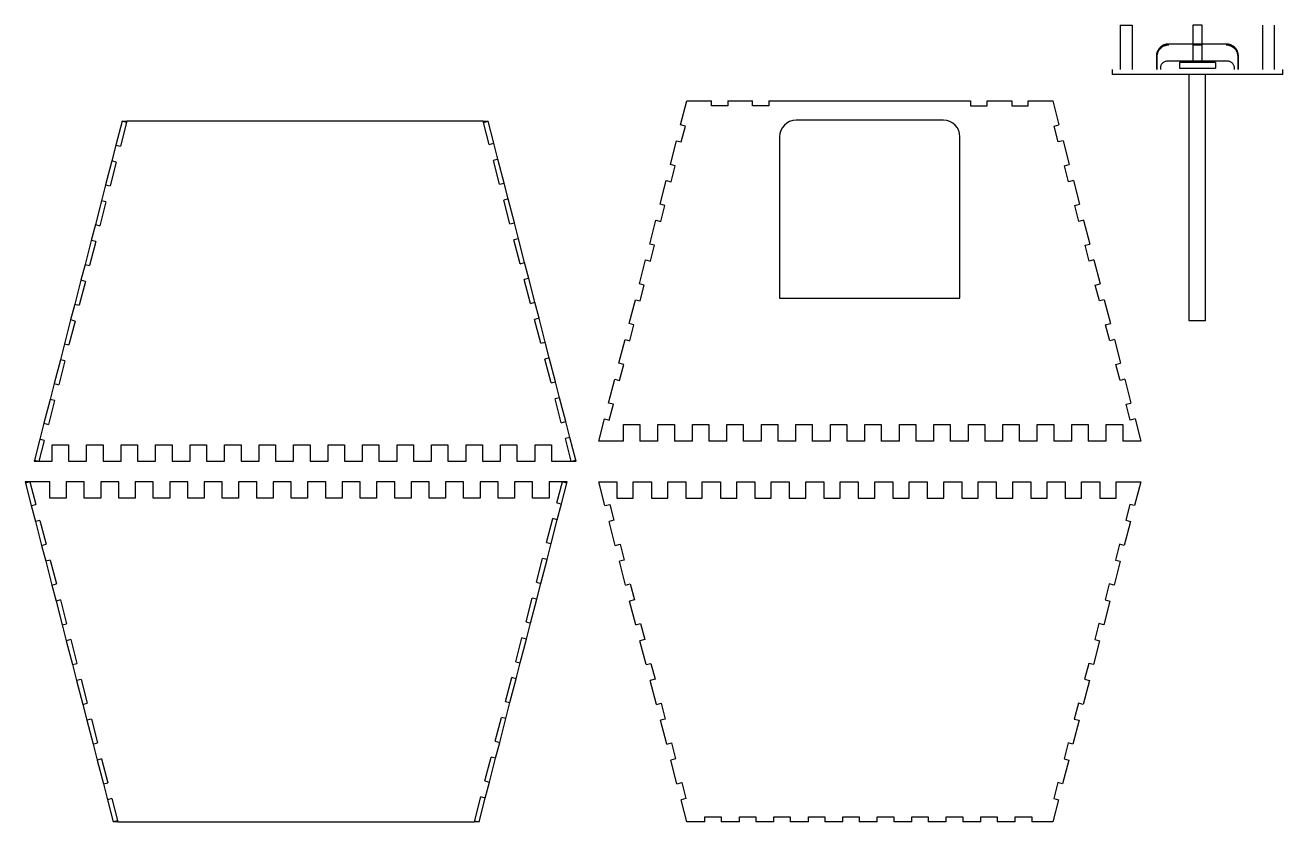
# Model space of a CAD drawing. Header units: millimetres. Extents: x 24 to 830, y -171 to 872.
# Drawn here: x 24 to 789, y 387 to 872 of the extents above; entities that cross this region are included whole.
import ezdxf

# ---------------------------------------------------------------- set-up
doc = ezdxf.new("R2010")
doc.units = ezdxf.units.MM

msp = doc.modelspace()

# ---------------------------------------------------------------- linework, layer by layer
at = {"color": 7, "linetype": 'Continuous', "lineweight": 25}
for p, q in [((690.33, 872.2), (690.33, 845.2)), ((690.33, 872.2), (697.59, 872.2)), ((697.59, 872.2), (697.59, 845.2)), ((740.11, 872.2), (734.54, 872.2)), ((734.54, 872.2), (734.54, 860.7)), ((740.11, 860.7), (740.11, 872.2)), ((777.06, 845.2), (777.06, 872.2)), ((784.32, 845.2), (784.32, 872.2)), ((734.54, 860.7), (719.82, 860.7)), ((740.11, 860.7), (734.54, 860.7)), ((734.54, 860.2), (734.54, 850.2)), ((734.54, 860.2), (740.11, 860.2)), ((754.82, 860.7), (740.11, 860.7)), ((740.11, 850.2), (740.11, 860.2)), ((712.32, 853.2), (712.32, 845.2)), ((712.82, 845.2), (712.82, 853.2)), ((734.54, 850.2), (718.82, 850.2)), ((740.11, 850.2), (734.54, 850.2)), ((755.82, 850.2), (740.11, 850.2)), ((761.82, 853.2), (761.82, 845.2)), ((762.32, 845.2), (762.32, 853.2)), ((685.32, 845.2), (685.32, 842.2)), ((712.82, 845.7), (712.32, 845.7)), ((714.82, 846.2), (714.82, 845.2)), ((748.32, 849.45), (726.32, 849.45)), ((726.32, 849.45), (726.32, 845.95)), ((726.32, 845.95), (748.32, 845.95)), ((748.32, 849.45), (748.32, 845.95)), ((759.82, 845.2), (759.82, 846.2)), ((762.32, 845.7), (761.82, 845.7)), ((789.32, 842.2), (789.32, 845.2)), ((789.32, 842.2), (685.32, 842.2)), ((732.32, 692.2), (732.32, 842.2)), ((742.32, 692.2), (742.32, 842.2)), ((742.32, 692.2), (732.32, 692.2))]:
    msp.add_line(p, q, dxfattribs=at)
at = {"color": 1, "linetype": 'Continuous', "lineweight": 25}
for p, q in [((422.65, 811.53), (426.41, 826.06)), ((426.41, 826.06), (441.41, 826.06)), ((441.41, 823.06), (441.41, 826.06)), ((451.41, 823.06), (441.41, 823.06)), ((451.41, 826.06), (451.41, 823.06)), ((451.41, 826.06), (466.41, 826.06)), ((466.41, 823.06), (466.41, 826.06)), ((476.41, 823.06), (466.41, 823.06)), ((476.41, 826.06), (476.41, 823.06)), ((476.41, 826.06), (599.23, 826.06)), ((599.23, 826.06), (599.23, 823.06)), ((599.23, 823.06), (609.23, 823.06)), ((609.23, 823.06), (609.23, 826.06)), ((609.23, 826.06), (624.23, 826.06)), ((624.23, 826.06), (624.23, 823.06)), ((624.23, 823.06), (634.23, 823.06)), ((634.23, 823.06), (634.23, 826.06)), ((634.23, 826.06), (649.23, 826.06)), ((649.23, 826.06), (652.99, 811.53)), ((82.56, 813.7), (78.81, 799.18)), ((85.46, 813.7), (81.52, 798.48)), ((85.28, 813), (82.56, 813.7)), ((82.56, 813.7), (85.46, 813.7)), ((302.49, 813.7), (85.46, 813.7)), ((306.15, 799.56), (302.49, 813.7)), ((302.49, 813.7), (305.38, 813.7)), ((302.67, 813), (305.38, 813.7)), ((308.86, 800.26), (305.38, 813.7)), ((582.72, 814.26), (492.92, 814.26)), ((425.56, 810.78), (422.65, 811.53)), ((423.05, 801.1), (425.56, 810.78)), ((482.92, 804.26), (482.92, 706.06)), ((592.72, 706.06), (592.72, 804.26)), ((650.08, 810.78), (652.99, 811.53)), ((652.59, 801.1), (650.08, 810.78)), ((78.81, 799.18), (76.3, 789.5)), ((78.81, 799.18), (81.52, 798.48)), ((306.15, 799.56), (308.86, 800.26)), ((311.37, 790.58), (308.86, 800.26)), ((416.39, 787.33), (420.15, 801.85)), ((420.15, 801.85), (423.05, 801.1)), ((655.49, 801.85), (652.59, 801.1)), ((655.49, 801.85), (659.25, 787.33)), ((76.3, 789.5), (72.54, 774.98)), ((79.02, 788.79), (75.26, 774.27)), ((79.02, 788.79), (76.3, 789.5)), ((311.37, 790.58), (308.65, 789.88)), ((312.41, 775.36), (308.65, 789.88)), ((315.13, 776.06), (311.37, 790.58)), ((419.29, 786.58), (416.39, 787.33)), ((416.79, 776.9), (419.29, 786.58)), ((656.35, 786.58), (659.25, 787.33)), ((658.85, 776.9), (656.35, 786.58)), ((72.54, 774.98), (70.04, 765.3)), ((72.54, 774.98), (75.26, 774.27)), ((312.41, 775.36), (315.13, 776.06)), ((317.63, 766.38), (315.13, 776.06)), ((410.12, 763.13), (413.88, 777.65)), ((413.88, 777.65), (416.79, 776.9)), ((661.76, 777.65), (658.85, 776.9)), ((661.76, 777.65), (665.52, 763.13)), ((317.63, 766.38), (314.92, 765.68)), ((321.39, 751.86), (317.63, 766.38)), ((70.04, 765.3), (66.28, 750.77)), ((72.75, 764.59), (68.99, 750.07)), ((72.75, 764.59), (70.04, 765.3)), ((318.67, 751.16), (314.92, 765.68)), ((413.03, 762.38), (410.12, 763.13)), ((410.52, 752.7), (413.03, 762.38)), ((662.61, 762.38), (665.52, 763.13)), ((665.12, 752.7), (662.61, 762.38)), ((66.28, 750.77), (63.77, 741.09)), ((66.28, 750.77), (68.99, 750.07)), ((318.67, 751.16), (321.39, 751.86)), ((323.89, 742.18), (321.39, 751.86)), ((403.86, 738.93), (407.62, 753.45)), ((407.62, 753.45), (410.52, 752.7)), ((668.02, 753.45), (665.12, 752.7)), ((668.02, 753.45), (671.78, 738.93)), ((63.77, 741.09), (60.01, 726.57)), ((66.49, 740.39), (62.73, 725.87)), ((66.49, 740.39), (63.77, 741.09)), ((323.89, 742.18), (321.18, 741.48)), ((324.94, 726.95), (321.18, 741.48)), ((327.65, 727.66), (323.89, 742.18)), ((406.76, 738.18), (403.86, 738.93)), ((404.26, 728.49), (406.76, 738.18)), ((668.88, 738.18), (671.78, 738.93)), ((671.38, 728.49), (668.88, 738.18)), ((324.94, 726.95), (327.65, 727.66)), ((330.16, 717.98), (327.65, 727.66)), ((397.6, 714.72), (401.35, 729.25)), ((401.35, 729.25), (404.26, 728.49)), ((674.29, 729.25), (671.38, 728.49)), ((674.29, 729.25), (678.05, 714.72)), ((60.01, 726.57), (57.51, 716.89)), ((60.01, 726.57), (62.73, 725.87)), ((57.51, 716.89), (53.75, 702.37)), ((60.22, 716.19), (56.46, 701.67)), ((60.22, 716.19), (57.51, 716.89)), ((330.16, 717.98), (327.44, 717.27)), ((331.2, 702.75), (327.44, 717.27)), ((333.92, 703.45), (330.16, 717.98)), ((400.5, 713.97), (397.6, 714.72)), ((397.99, 704.29), (400.5, 713.97)), ((675.14, 713.97), (678.05, 714.72)), ((677.65, 704.29), (675.14, 713.97)), ((391.33, 690.52), (395.09, 705.04)), ((395.09, 705.04), (397.99, 704.29)), ((482.92, 706.06), (592.72, 706.06)), ((680.55, 705.04), (677.65, 704.29)), ((680.55, 705.04), (684.31, 690.52)), ((53.75, 702.37), (51.24, 692.69)), ((53.75, 702.37), (56.46, 701.67)), ((331.2, 702.75), (333.92, 703.45)), ((336.42, 693.77), (333.92, 703.45)), ((51.24, 692.69), (47.48, 678.17)), ((53.96, 691.98), (50.2, 677.46)), ((53.96, 691.98), (51.24, 692.69)), ((336.42, 693.77), (333.71, 693.07)), ((337.47, 678.55), (333.71, 693.07)), ((340.18, 679.25), (336.42, 693.77)), ((394.24, 689.77), (391.33, 690.52)), ((391.73, 680.09), (394.24, 689.77)), ((681.4, 689.77), (684.31, 690.52)), ((683.91, 680.09), (681.4, 689.77)), ((47.48, 678.17), (44.98, 668.49)), ((47.48, 678.17), (50.2, 677.46)), ((337.47, 678.55), (340.18, 679.25)), ((342.69, 669.57), (340.18, 679.25)), ((385.07, 666.32), (388.83, 680.84)), ((388.83, 680.84), (391.73, 680.09)), ((686.81, 680.84), (683.91, 680.09)), ((686.81, 680.84), (690.57, 666.32)), ((44.98, 668.49), (41.22, 653.96)), ((47.7, 667.78), (43.94, 653.26)), ((47.7, 667.78), (44.98, 668.49)), ((342.69, 669.57), (339.97, 668.87)), ((343.73, 654.35), (339.97, 668.87)), ((346.45, 655.05), (342.69, 669.57)), ((387.97, 665.57), (385.07, 666.32)), ((687.67, 665.57), (690.57, 666.32)), ((385.47, 655.89), (387.97, 665.57)), ((690.17, 655.89), (687.67, 665.57)), ((41.22, 653.96), (38.72, 644.28)), ((41.22, 653.96), (43.94, 653.26)), ((343.73, 654.35), (346.45, 655.05)), ((348.95, 645.37), (346.45, 655.05)), ((378.8, 642.12), (382.56, 656.64)), ((382.56, 656.64), (385.47, 655.89)), ((693.08, 656.64), (690.17, 655.89)), ((693.08, 656.64), (696.84, 642.12)), ((38.72, 644.28), (34.96, 629.76)), ((41.43, 643.58), (37.67, 629.06)), ((41.43, 643.58), (38.72, 644.28)), ((348.95, 645.37), (346.24, 644.67)), ((349.99, 630.14), (346.24, 644.67)), ((352.71, 630.85), (348.95, 645.37)), ((381.71, 641.37), (378.8, 642.12)), ((379.2, 631.68), (381.71, 641.37)), ((693.93, 641.37), (696.84, 642.12)), ((696.44, 631.68), (693.93, 641.37)), ((34.96, 629.76), (32.45, 620.08)), ((34.96, 629.76), (37.67, 629.06)), ((349.99, 630.14), (352.71, 630.85)), ((355.22, 621.17), (352.71, 630.85)), ((372.82, 619), (376.3, 632.44)), ((376.3, 632.44), (379.2, 631.68)), ((387.82, 629), (397.82, 629)), ((387.82, 619), (387.82, 629)), ((397.82, 629), (397.82, 619)), ((408.82, 629), (418.82, 629)), ((408.82, 619), (408.82, 629)), ((418.82, 629), (418.82, 619)), ((429.82, 629), (439.82, 629)), ((429.82, 619), (429.82, 629)), ((439.82, 629), (439.82, 619)), ((450.82, 629), (460.82, 629)), ((450.82, 619), (450.82, 629)), ((460.82, 629), (460.82, 619)), ((471.82, 629), (481.82, 629)), ((471.82, 619), (471.82, 629)), ((481.82, 629), (481.82, 619)), ((492.82, 629), (502.82, 629)), ((492.82, 619), (492.82, 629)), ((502.82, 629), (502.82, 619)), ((513.82, 629), (523.82, 629)), ((513.82, 619), (513.82, 629)), ((523.82, 629), (523.82, 619)), ((534.82, 629), (544.82, 629)), ((534.82, 619), (534.82, 629)), ((544.82, 629), (544.82, 619)), ((555.82, 629), (565.82, 629)), ((555.82, 619), (555.82, 629)), ((565.82, 629), (565.82, 619)), ((576.82, 629), (586.82, 629)), ((576.82, 619), (576.82, 629)), ((586.82, 629), (586.82, 619)), ((597.82, 629), (607.82, 629)), ((597.82, 619), (597.82, 629)), ((607.82, 629), (607.82, 619)), ((618.82, 629), (628.82, 629)), ((618.82, 619), (618.82, 629)), ((628.82, 629), (628.82, 619)), ((639.82, 629), (649.82, 629)), ((639.82, 619), (639.82, 629)), ((649.82, 629), (649.82, 619)), ((660.82, 629), (670.82, 629)), ((660.82, 619), (660.82, 629)), ((670.82, 629), (670.82, 619)), ((681.82, 629), (691.82, 629)), ((681.82, 619), (681.82, 629)), ((691.82, 629), (691.82, 619)), ((699.34, 632.44), (696.44, 631.68)), ((699.34, 632.44), (702.82, 619)), ((355.22, 621.17), (352.5, 620.46)), ((356.08, 606.64), (352.5, 620.46)), ((358.78, 607.39), (355.22, 621.17)), ((32.45, 620.08), (29.17, 607.39)), ((35.17, 619.38), (31.87, 606.64)), ((35.17, 619.38), (32.45, 620.08)), ((39.97, 616.64), (49.97, 616.64)), ((39.97, 606.64), (39.97, 616.64)), ((49.97, 616.64), (49.97, 606.64)), ((60.97, 616.64), (70.97, 616.64)), ((60.97, 606.64), (60.97, 616.64)), ((70.97, 616.64), (70.97, 606.64)), ((81.97, 616.64), (91.97, 616.64)), ((81.97, 606.64), (81.97, 616.64)), ((91.97, 616.64), (91.97, 606.64)), ((102.97, 616.64), (112.97, 616.64)), ((102.97, 606.64), (102.97, 616.64)), ((112.97, 616.64), (112.97, 606.64)), ((123.97, 616.64), (133.97, 616.64)), ((123.97, 606.64), (123.97, 616.64)), ((133.97, 616.64), (133.97, 606.64)), ((144.97, 616.64), (154.97, 616.64)), ((144.97, 606.64), (144.97, 616.64)), ((154.97, 616.64), (154.97, 606.64)), ((165.97, 616.64), (175.97, 616.64)), ((165.97, 606.64), (165.97, 616.64)), ((175.97, 616.64), (175.97, 606.64)), ((186.97, 616.64), (196.97, 616.64)), ((186.97, 606.64), (186.97, 616.64)), ((196.97, 616.64), (196.97, 606.64)), ((207.97, 616.64), (217.97, 616.64)), ((207.97, 606.64), (207.97, 616.64)), ((217.97, 616.64), (217.97, 606.64)), ((228.97, 616.64), (238.97, 616.64)), ((228.97, 606.64), (228.97, 616.64)), ((238.97, 616.64), (238.97, 606.64)), ((249.97, 616.64), (259.97, 616.64)), ((249.97, 606.64), (249.97, 616.64)), ((259.97, 616.64), (259.97, 606.64)), ((270.97, 616.64), (280.97, 616.64)), ((270.97, 606.64), (270.97, 616.64)), ((280.97, 616.64), (280.97, 606.64)), ((291.97, 616.64), (301.97, 616.64)), ((291.97, 606.64), (291.97, 616.64)), ((301.97, 616.64), (301.97, 606.64)), ((312.97, 616.64), (322.97, 616.64)), ((312.97, 606.64), (312.97, 616.64)), ((322.97, 616.64), (322.97, 606.64)), ((333.97, 616.64), (343.97, 616.64)), ((333.97, 606.64), (333.97, 616.64)), ((343.97, 616.64), (343.97, 606.64)), ((387.82, 619), (372.82, 619)), ((408.82, 619), (397.82, 619)), ((429.82, 619), (418.82, 619)), ((450.82, 619), (439.82, 619)), ((471.82, 619), (460.82, 619)), ((492.82, 619), (481.82, 619)), ((513.82, 619), (502.82, 619)), ((534.82, 619), (523.82, 619)), ((555.82, 619), (544.82, 619)), ((576.82, 619), (565.82, 619)), ((597.82, 619), (586.82, 619)), ((618.82, 619), (607.82, 619)), ((639.82, 619), (628.82, 619)), ((660.82, 619), (649.82, 619)), ((681.82, 619), (670.82, 619)), ((702.82, 619), (691.82, 619)), ((29.17, 607.39), (28.97, 606.64)), ((28.97, 606.64), (31.87, 606.64)), ((29.17, 607.39), (31.87, 606.64)), ((31.87, 606.64), (39.97, 606.64)), ((49.97, 606.64), (60.97, 606.64)), ((70.97, 606.64), (81.97, 606.64)), ((91.97, 606.64), (102.97, 606.64)), ((112.97, 606.64), (123.97, 606.64)), ((133.97, 606.64), (144.97, 606.64)), ((154.97, 606.64), (165.97, 606.64)), ((175.97, 606.64), (186.97, 606.64)), ((196.97, 606.64), (207.97, 606.64)), ((217.97, 606.64), (228.97, 606.64)), ((238.97, 606.64), (249.97, 606.64)), ((259.97, 606.64), (270.97, 606.64)), ((280.97, 606.64), (291.97, 606.64)), ((301.97, 606.64), (312.97, 606.64)), ((322.97, 606.64), (333.97, 606.64)), ((343.97, 606.64), (356.08, 606.64)), ((356.08, 606.64), (358.78, 607.39)), ((356.08, 606.64), (358.97, 606.64)), ((358.97, 606.64), (358.78, 607.39)), ((23.53, 594.17), (23.73, 593.42)), ((26.43, 594.17), (23.53, 594.17)), ((26.43, 594.17), (23.73, 593.42)), ((23.73, 593.42), (27.29, 579.64)), ((26.43, 594.17), (30.01, 580.35)), ((38.53, 594.17), (26.43, 594.17)), ((38.53, 584.17), (38.53, 594.17)), ((48.53, 594.17), (48.53, 584.17)), ((59.53, 594.17), (48.53, 594.17)), ((59.53, 584.17), (59.53, 594.17)), ((69.53, 594.17), (69.53, 584.17)), ((80.53, 594.17), (69.53, 594.17)), ((80.53, 584.17), (80.53, 594.17)), ((90.53, 594.17), (90.53, 584.17)), ((101.53, 594.17), (90.53, 594.17)), ((101.53, 584.17), (101.53, 594.17)), ((111.53, 594.17), (111.53, 584.17)), ((122.53, 594.17), (111.53, 594.17)), ((122.53, 584.17), (122.53, 594.17)), ((132.53, 594.17), (132.53, 584.17)), ((143.53, 594.17), (132.53, 594.17)), ((143.53, 584.17), (143.53, 594.17)), ((153.53, 594.17), (153.53, 584.17)), ((164.53, 594.17), (153.53, 594.17)), ((164.53, 584.17), (164.53, 594.17)), ((174.53, 594.17), (174.53, 584.17)), ((185.53, 594.17), (174.53, 594.17)), ((185.53, 584.17), (185.53, 594.17)), ((195.53, 594.17), (195.53, 584.17)), ((206.53, 594.17), (195.53, 594.17)), ((206.53, 584.17), (206.53, 594.17)), ((216.53, 594.17), (216.53, 584.17)), ((227.53, 594.17), (216.53, 594.17)), ((227.53, 584.17), (227.53, 594.17)), ((237.53, 594.17), (237.53, 584.17)), ((248.53, 594.17), (237.53, 594.17)), ((248.53, 584.17), (248.53, 594.17)), ((258.53, 594.17), (258.53, 584.17)), ((269.53, 594.17), (258.53, 594.17)), ((269.53, 584.17), (269.53, 594.17)), ((279.53, 594.17), (279.53, 584.17)), ((290.53, 594.17), (279.53, 594.17)), ((290.53, 584.17), (290.53, 594.17)), ((300.53, 594.17), (300.53, 584.17)), ((311.53, 594.17), (300.53, 594.17)), ((311.53, 584.17), (311.53, 594.17)), ((321.53, 594.17), (321.53, 584.17)), ((332.53, 594.17), (321.53, 594.17)), ((332.53, 584.17), (332.53, 594.17)), ((342.53, 594.17), (342.53, 584.17)), ((350.63, 594.17), (342.53, 594.17)), ((347.34, 581.43), (350.63, 594.17)), ((350.05, 580.73), (353.34, 593.42)), ((353.34, 593.42), (350.63, 594.17)), ((353.53, 594.17), (350.63, 594.17)), ((353.34, 593.42), (353.53, 594.17)), ((376.58, 579.64), (372.82, 594.17)), ((372.82, 594.17), (383.82, 594.17)), ((383.82, 594.17), (383.82, 584.17)), ((393.82, 584.17), (393.82, 594.17)), ((393.82, 594.17), (404.82, 594.17)), ((404.82, 594.17), (404.82, 584.17)), ((414.82, 584.17), (414.82, 594.17)), ((414.82, 594.17), (425.82, 594.17)), ((425.82, 594.17), (425.82, 584.17)), ((435.82, 584.17), (435.82, 594.17)), ((435.82, 594.17), (446.82, 594.17)), ((446.82, 594.17), (446.82, 584.17)), ((456.82, 584.17), (456.82, 594.17)), ((456.82, 594.17), (467.82, 594.17)), ((467.82, 594.17), (467.82, 584.17)), ((477.82, 584.17), (477.82, 594.17)), ((477.82, 594.17), (488.82, 594.17)), ((488.82, 594.17), (488.82, 584.17)), ((498.82, 584.17), (498.82, 594.17)), ((498.82, 594.17), (509.82, 594.17)), ((509.82, 594.17), (509.82, 584.17)), ((519.82, 584.17), (519.82, 594.17)), ((519.82, 594.17), (530.82, 594.17)), ((530.82, 594.17), (530.82, 584.17)), ((540.82, 584.17), (540.82, 594.17)), ((540.82, 594.17), (551.82, 594.17)), ((551.82, 594.17), (551.82, 584.17)), ((561.82, 584.17), (561.82, 594.17)), ((561.82, 594.17), (572.82, 594.17)), ((572.82, 594.17), (572.82, 584.17)), ((582.82, 584.17), (582.82, 594.17)), ((582.82, 594.17), (593.82, 594.17)), ((593.82, 594.17), (593.82, 584.17)), ((603.82, 584.17), (603.82, 594.17)), ((603.82, 594.17), (614.82, 594.17)), ((614.82, 594.17), (614.82, 584.17)), ((624.82, 584.17), (624.82, 594.17)), ((624.82, 594.17), (635.82, 594.17)), ((635.82, 594.17), (635.82, 584.17)), ((645.82, 584.17), (645.82, 594.17)), ((645.82, 594.17), (656.82, 594.17)), ((656.82, 594.17), (656.82, 584.17)), ((666.82, 584.17), (666.82, 594.17)), ((666.82, 594.17), (677.82, 594.17)), ((677.82, 594.17), (677.82, 584.17)), ((687.82, 584.17), (687.82, 594.17)), ((687.82, 594.17), (702.82, 594.17)), ((702.82, 594.17), (699.06, 579.64)), ((48.53, 584.17), (38.53, 584.17)), ((69.53, 584.17), (59.53, 584.17)), ((90.53, 584.17), (80.53, 584.17)), ((111.53, 584.17), (101.53, 584.17)), ((132.53, 584.17), (122.53, 584.17)), ((153.53, 584.17), (143.53, 584.17)), ((174.53, 584.17), (164.53, 584.17)), ((195.53, 584.17), (185.53, 584.17)), ((216.53, 584.17), (206.53, 584.17)), ((237.53, 584.17), (227.53, 584.17)), ((258.53, 584.17), (248.53, 584.17)), ((279.53, 584.17), (269.53, 584.17)), ((300.53, 584.17), (290.53, 584.17)), ((321.53, 584.17), (311.53, 584.17)), ((342.53, 584.17), (332.53, 584.17)), ((383.82, 584.17), (393.82, 584.17)), ((404.82, 584.17), (414.82, 584.17)), ((425.82, 584.17), (435.82, 584.17)), ((446.82, 584.17), (456.82, 584.17)), ((467.82, 584.17), (477.82, 584.17)), ((488.82, 584.17), (498.82, 584.17)), ((509.82, 584.17), (519.82, 584.17)), ((530.82, 584.17), (540.82, 584.17)), ((551.82, 584.17), (561.82, 584.17)), ((572.82, 584.17), (582.82, 584.17)), ((593.82, 584.17), (603.82, 584.17)), ((614.82, 584.17), (624.82, 584.17)), ((635.82, 584.17), (645.82, 584.17)), ((656.82, 584.17), (666.82, 584.17)), ((677.82, 584.17), (687.82, 584.17)), ((27.29, 579.64), (30.01, 580.35)), ((27.29, 579.64), (29.8, 569.96)), ((347.34, 581.43), (350.05, 580.73)), ((347.55, 571.05), (350.05, 580.73)), ((376.58, 579.64), (379.48, 580.4)), ((379.48, 580.4), (381.99, 570.72)), ((696.16, 580.4), (693.65, 570.72)), ((699.06, 579.64), (696.16, 580.4)), ((32.51, 570.67), (29.8, 569.96)), ((29.8, 569.96), (33.55, 555.44)), ((32.51, 570.67), (36.27, 556.15)), ((341.07, 557.23), (344.83, 571.75)), ((343.79, 556.53), (347.55, 571.05)), ((347.55, 571.05), (344.83, 571.75)), ((381.99, 570.72), (379.08, 569.96)), ((382.84, 555.44), (379.08, 569.96)), ((696.56, 569.96), (692.8, 555.44)), ((693.65, 570.72), (696.56, 569.96)), ((33.55, 555.44), (36.27, 556.15)), ((33.55, 555.44), (36.06, 545.76)), ((341.07, 557.23), (343.79, 556.53)), ((341.28, 546.85), (343.79, 556.53)), ((382.84, 555.44), (385.75, 556.19)), ((385.75, 556.19), (388.25, 546.51)), ((689.89, 556.19), (687.39, 546.51)), ((692.8, 555.44), (689.89, 556.19)), ((38.78, 546.46), (36.06, 545.76)), ((36.06, 545.76), (39.82, 531.24)), ((38.78, 546.46), (42.53, 531.94)), ((334.81, 533.03), (338.57, 547.55)), ((337.53, 532.33), (341.28, 546.85)), ((341.28, 546.85), (338.57, 547.55)), ((388.25, 546.51), (385.35, 545.76)), ((389.11, 531.24), (385.35, 545.76)), ((690.29, 545.76), (686.53, 531.24)), ((687.39, 546.51), (690.29, 545.76)), ((39.82, 531.24), (42.53, 531.94)), ((39.82, 531.24), (42.32, 521.56)), ((334.81, 533.03), (337.53, 532.33)), ((335.02, 522.65), (337.53, 532.33)), ((389.11, 531.24), (392.01, 531.99)), ((392.01, 531.99), (394.52, 522.31)), ((683.63, 531.99), (681.12, 522.31)), ((686.53, 531.24), (683.63, 531.99)), ((45.04, 522.26), (42.32, 521.56)), ((42.32, 521.56), (46.08, 507.04)), ((45.04, 522.26), (48.8, 507.74)), ((328.55, 508.83), (332.3, 523.35)), ((331.26, 508.12), (335.02, 522.65)), ((335.02, 522.65), (332.3, 523.35)), ((394.52, 522.31), (391.61, 521.56)), ((395.37, 507.04), (391.61, 521.56)), ((684.03, 521.56), (680.27, 507.04)), ((681.12, 522.31), (684.03, 521.56)), ((46.08, 507.04), (48.8, 507.74)), ((46.08, 507.04), (48.59, 497.36)), ((328.55, 508.83), (331.26, 508.12)), ((328.76, 498.44), (331.26, 508.12)), ((395.37, 507.04), (398.28, 507.79)), ((398.28, 507.79), (400.78, 498.11)), ((677.37, 507.79), (674.86, 498.11)), ((680.27, 507.04), (677.37, 507.79)), ((51.3, 498.06), (48.59, 497.36)), ((51.3, 498.06), (55.06, 483.54)), ((322.28, 484.62), (326.04, 499.15)), ((325, 483.92), (328.76, 498.44)), ((328.76, 498.44), (326.04, 499.15)), ((400.78, 498.11), (397.88, 497.36)), ((674.86, 498.11), (677.76, 497.36)), ((48.59, 497.36), (52.35, 482.83)), ((401.63, 482.83), (397.88, 497.36)), ((677.76, 497.36), (674.01, 482.83)), ((52.35, 482.83), (55.06, 483.54)), ((52.35, 482.83), (54.85, 473.15)), ((322.28, 484.62), (325, 483.92)), ((322.49, 474.24), (325, 483.92)), ((401.63, 482.83), (404.54, 483.59)), ((404.54, 483.59), (407.04, 473.91)), ((671.1, 483.59), (668.6, 473.91)), ((674.01, 482.83), (671.1, 483.59)), ((316.02, 460.42), (319.78, 474.94)), ((322.49, 474.24), (319.78, 474.94)), ((57.57, 473.86), (54.85, 473.15)), ((54.85, 473.15), (58.61, 458.63)), ((57.57, 473.86), (61.33, 459.34)), ((318.73, 459.72), (322.49, 474.24)), ((407.04, 473.91), (404.14, 473.15)), ((407.9, 458.63), (404.14, 473.15)), ((671.5, 473.15), (667.74, 458.63)), ((668.6, 473.91), (671.5, 473.15)), ((316.02, 460.42), (318.73, 459.72)), ((316.23, 450.04), (318.73, 459.72)), ((58.61, 458.63), (61.33, 459.34)), ((58.61, 458.63), (61.12, 448.95)), ((407.9, 458.63), (410.8, 459.38)), ((410.8, 459.38), (413.31, 449.7)), ((664.84, 459.38), (662.33, 449.7)), ((667.74, 458.63), (664.84, 459.38)), ((63.83, 449.65), (61.12, 448.95)), ((61.12, 448.95), (64.87, 434.43)), ((63.83, 449.65), (67.59, 435.13)), ((309.75, 436.22), (313.51, 450.74)), ((312.47, 435.52), (316.23, 450.04)), ((316.23, 450.04), (313.51, 450.74)), ((413.31, 449.7), (410.4, 448.95)), ((414.16, 434.43), (410.4, 448.95)), ((665.24, 448.95), (661.48, 434.43)), ((662.33, 449.7), (665.24, 448.95)), ((64.87, 434.43), (67.59, 435.13)), ((64.87, 434.43), (67.38, 424.75)), ((309.75, 436.22), (312.47, 435.52)), ((309.96, 425.84), (312.47, 435.52)), ((414.16, 434.43), (417.07, 435.18)), ((417.07, 435.18), (419.57, 425.5)), ((658.57, 435.18), (656.07, 425.5)), ((661.48, 434.43), (658.57, 435.18)), ((70.1, 425.45), (67.38, 424.75)), ((67.38, 424.75), (71.14, 410.23)), ((70.1, 425.45), (73.85, 410.93)), ((303.49, 412.02), (307.25, 426.54)), ((306.21, 411.31), (309.96, 425.84)), ((309.96, 425.84), (307.25, 426.54)), ((419.57, 425.5), (416.67, 424.75)), ((420.43, 410.23), (416.67, 424.75)), ((658.97, 424.75), (655.21, 410.23)), ((656.07, 425.5), (658.97, 424.75)), ((71.14, 410.23), (73.85, 410.93)), ((71.14, 410.23), (73.64, 400.55)), ((303.49, 412.02), (306.21, 411.31)), ((303.7, 401.63), (306.21, 411.31)), ((420.43, 410.23), (423.33, 410.98)), ((423.33, 410.98), (425.84, 401.3)), ((652.31, 410.98), (649.8, 401.3)), ((655.21, 410.23), (652.31, 410.98)), ((76.36, 401.25), (73.64, 400.55)), ((73.64, 400.55), (77.12, 387.11)), ((76.36, 401.25), (80.02, 387.11)), ((297.04, 387.11), (300.98, 402.34)), ((299.94, 387.11), (303.7, 401.63)), ((303.7, 401.63), (300.98, 402.34)), ((425.84, 401.3), (422.93, 400.55)), ((426.41, 387.11), (422.93, 400.55)), ((652.71, 400.55), (649.23, 387.11)), ((649.8, 401.3), (652.71, 400.55)), ((79.84, 387.81), (77.12, 387.11)), ((80.02, 387.11), (77.12, 387.11)), ((80.02, 387.11), (297.04, 387.11)), ((299.94, 387.11), (297.04, 387.11)), ((297.23, 387.81), (299.94, 387.11)), ((437.41, 387.11), (426.41, 387.11)), ((437.41, 390.11), (447.41, 390.11)), ((437.41, 387.11), (437.41, 390.11)), ((447.41, 390.11), (447.41, 387.11)), ((458.41, 387.11), (447.41, 387.11)), ((458.41, 390.11), (468.41, 390.11)), ((458.41, 387.11), (458.41, 390.11)), ((468.41, 390.11), (468.41, 387.11)), ((479.41, 387.11), (468.41, 387.11)), ((479.41, 390.11), (489.41, 390.11)), ((479.41, 387.11), (479.41, 390.11)), ((489.41, 390.11), (489.41, 387.11)), ((500.41, 387.11), (489.41, 387.11)), ((500.41, 390.11), (510.41, 390.11)), ((500.41, 387.11), (500.41, 390.11)), ((510.41, 390.11), (510.41, 387.11)), ((521.41, 387.11), (510.41, 387.11)), ((521.41, 390.11), (531.41, 390.11)), ((521.41, 387.11), (521.41, 390.11)), ((531.41, 390.11), (531.41, 387.11)), ((542.41, 387.11), (531.41, 387.11)), ((542.41, 390.11), (552.41, 390.11)), ((542.41, 387.11), (542.41, 390.11)), ((552.41, 390.11), (552.41, 387.11)), ((563.41, 387.11), (552.41, 387.11)), ((563.41, 387.11), (563.41, 390.11)), ((563.41, 390.11), (573.41, 390.11)), ((573.41, 390.11), (573.41, 387.11)), ((584.41, 387.11), (573.41, 387.11)), ((584.41, 387.11), (584.41, 390.11)), ((584.41, 390.11), (594.41, 390.11)), ((594.41, 390.11), (594.41, 387.11)), ((605.41, 387.11), (594.41, 387.11)), ((605.41, 390.11), (615.41, 390.11)), ((605.41, 387.11), (605.41, 390.11)), ((615.41, 390.11), (615.41, 387.11)), ((626.41, 387.11), (615.41, 387.11)), ((626.41, 390.11), (636.41, 390.11)), ((626.41, 387.11), (626.41, 390.11)), ((636.41, 390.11), (636.41, 387.11)), ((649.23, 387.11), (636.41, 387.11))]:
    msp.add_line(p, q, dxfattribs=at)
for centre, start, end in [((492.92, 804.26), 90, 180), ((582.72, 804.26), 0, 90)]:
    msp.add_arc(centre, 10, start, end, dxfattribs=at)
at = {"color": 7, "linetype": 'Continuous', "lineweight": 25}
for points, knots in [([(719.82, 860.7), (719.33, 860.7), (718.84, 860.65), (718.12, 860.51), (717.88, 860.45), (717.41, 860.31), (717.18, 860.23), (716.5, 859.94), (716.07, 859.71), (715.25, 859.17), (714.87, 858.85), (714.18, 858.16), (713.87, 857.79), (713.45, 857.17), (713.33, 856.96), (713.09, 856.53), (712.99, 856.31), (712.71, 855.63), (712.56, 855.16), (712.37, 854.19), (712.32, 853.7), (712.32, 853.2)], [0, 0, 0, 0, 0.125, 0.125, 0.1875, 0.1875, 0.25, 0.25, 0.375, 0.375, 0.5, 0.5, 0.625, 0.625, 0.6875, 0.6875, 0.75, 0.75, 0.875, 0.875, 1, 1, 1, 1]), ([(712.82, 853.2), (712.82, 853.67), (712.87, 854.12), (713, 854.79), (713.06, 855.01), (713.19, 855.45), (713.27, 855.67), (713.53, 856.31), (713.75, 856.71), (714.25, 857.47), (714.55, 857.83), (715.19, 858.47), (715.55, 858.76), (716.12, 859.15), (716.32, 859.27), (716.72, 859.48), (717.13, 859.68), (717.56, 859.83), (718, 859.97), (718.23, 860.02), (718.9, 860.16), (719.36, 860.2), (719.82, 860.2)], [0, 0, 0, 0, 0.125, 0.125, 0.1875, 0.1875, 0.25, 0.25, 0.375, 0.375, 0.5, 0.5, 0.625, 0.625, 0.6875, 0.6875, 0.75, 0.8125, 0.8125, 0.875, 0.875, 1, 1, 1, 1]), ([(762.32, 853.2), (762.32, 853.7), (762.27, 854.19), (762.13, 854.9), (762.07, 855.14), (761.93, 855.61), (761.84, 855.85), (761.56, 856.53), (761.33, 856.96), (760.79, 857.77), (760.47, 858.16), (759.78, 858.85), (759.4, 859.16), (758.79, 859.57), (758.58, 859.7), (758.14, 859.93), (757.7, 860.14), (757.24, 860.31), (756.77, 860.45), (756.53, 860.51), (755.81, 860.65), (755.32, 860.7), (754.82, 860.7)], [0, 0, 0, 0, 0.125, 0.125, 0.1875, 0.1875, 0.25, 0.25, 0.375, 0.375, 0.5, 0.5, 0.625, 0.625, 0.6875, 0.6875, 0.75, 0.8125, 0.8125, 0.875, 0.875, 1, 1, 1, 1]), ([(754.82, 860.2), (755.28, 860.2), (755.74, 860.16), (756.41, 860.02), (756.63, 859.97), (757.07, 859.84), (757.29, 859.76), (757.92, 859.49), (758.32, 859.28), (759.09, 858.77), (759.45, 858.48), (760.09, 857.83), (760.38, 857.48), (760.77, 856.91), (760.88, 856.71), (761.1, 856.31), (761.2, 856.1), (761.46, 855.47), (761.6, 855.03), (761.78, 854.12), (761.82, 853.67), (761.82, 853.2)], [0, 0, 0, 0, 0.125, 0.125, 0.1875, 0.1875, 0.25, 0.25, 0.375, 0.375, 0.5, 0.5, 0.625, 0.625, 0.6875, 0.6875, 0.75, 0.75, 0.875, 0.875, 1, 1, 1, 1]), ([(718.82, 850.2), (718.56, 850.2), (718.3, 850.18), (717.79, 850.08), (717.53, 850), (717.05, 849.8), (716.82, 849.68), (716.39, 849.39), (716.18, 849.22), (715.81, 848.85), (715.65, 848.65), (715.35, 848.21), (715.23, 847.98), (715.03, 847.5), (714.95, 847.25), (714.85, 846.73), (714.82, 846.47), (714.82, 846.2)], [0, 0, 0, 0, 0.125, 0.125, 0.25, 0.25, 0.375, 0.375, 0.5, 0.5, 0.625, 0.625, 0.75, 0.75, 0.875, 0.875, 1, 1, 1, 1]), ([(759.82, 846.2), (759.82, 846.47), (759.8, 846.73), (759.69, 847.24), (759.62, 847.49), (759.42, 847.98), (759.29, 848.21), (759, 848.64), (758.83, 848.85), (758.47, 849.22), (758.26, 849.38), (757.83, 849.67), (757.6, 849.8), (757.11, 850), (756.86, 850.07), (756.35, 850.18), (756.09, 850.2), (755.82, 850.2)], [0, 0, 0, 0, 0.125, 0.125, 0.25, 0.25, 0.375, 0.375, 0.5, 0.5, 0.625, 0.625, 0.75, 0.75, 0.875, 0.875, 1, 1, 1, 1])]:
    msp.add_open_spline(points, degree=3, knots=knots, dxfattribs=at)

doc.saveas('drawing.dxf')
